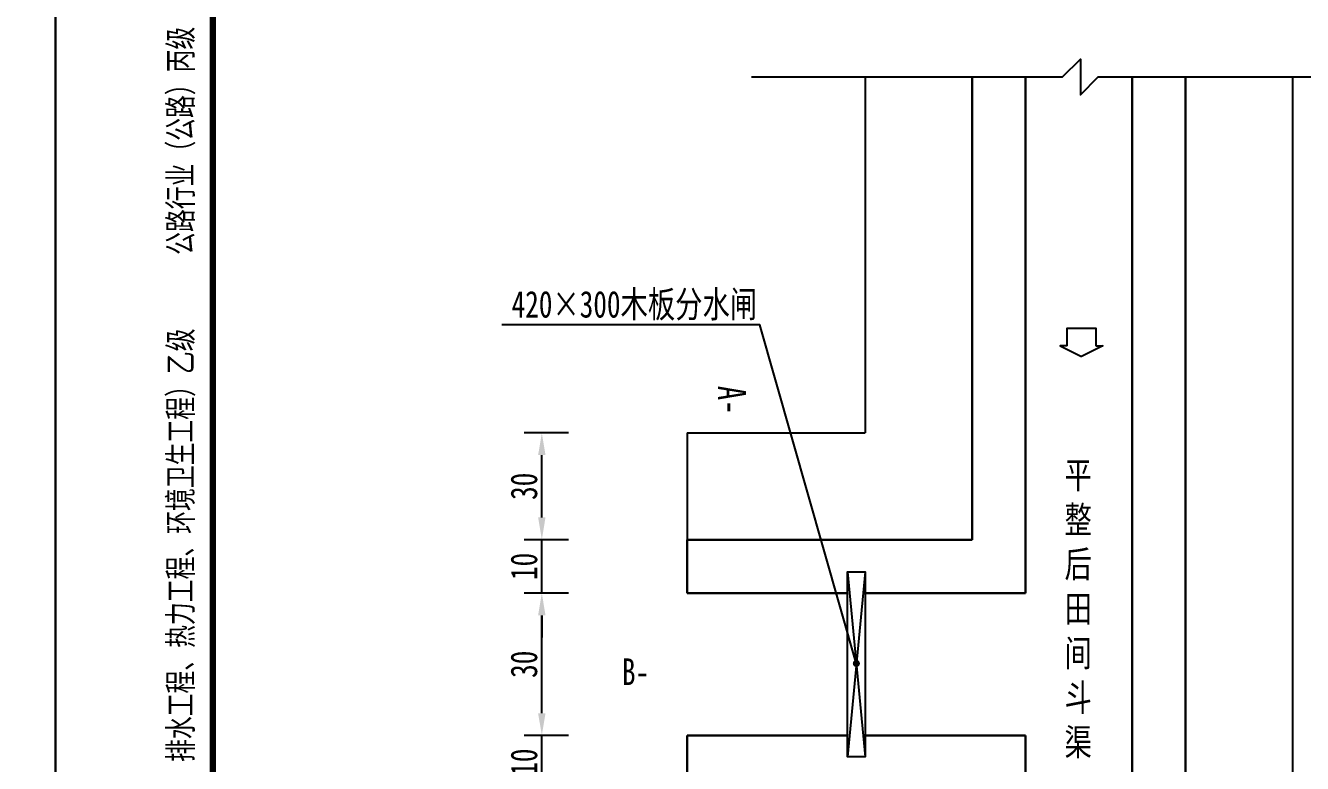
# Model space of a CAD drawing. Extents: x 4283 to 40403, y 1134 to 1764.
# Drawn here: x 5119.2 to 5262.7, y 1230.2 to 1313.1 of the extents above; entities that cross this region are included whole.
import ezdxf
from ezdxf.enums import TextEntityAlignment as Align

# ---------------------------------------------------------------- set-up
doc = ezdxf.new("R2010")
doc.units = 0
for name, color, linetype, lineweight in [('0-文字 0.15', 7, 'Continuous', 15), ('0-标注 0.09', 4, 'Continuous', 9), ('0-结构粗实线 0.5', 7, 'Continuous', 50)]:
    doc.layers.add(name, color=color, linetype=linetype, lineweight=lineweight)
for name, color, linetype in [('PUB_TITLE', 4, 'Continuous'), ('S-MODIFY', 4, 'Continuous'), ('华泽绵阳图框', 7, 'Continuous'), ('致远博图框', 7, 'Continuous')]:
    doc.layers.add(name, color=color, linetype=linetype)
doc.styles.add('0-仿宋国标', font='', dxfattribs={"width": 0.75})
doc.styles.add('仿宋_GB2312', font='', dxfattribs={"width": 0.75})
doc.styles.add('长仿宋', font='', dxfattribs={"width": 0.7, "height": 5})
doc.styles.get('0-仿宋国标').set_extended_font_data('仿宋_GB2312')
doc.styles.get('仿宋_GB2312').set_extended_font_data('FangSong_GB2312')
doc.styles.get('长仿宋').set_extended_font_data('SimSun')
doc.dimstyles.new('@10', dxfattribs={"dimtxt": 2.5, "dimasz": 2.5, "dimexe": 2, "dimexo": 0.6, "dimgap": 0.5, "dimtad": 1, "dimdec": 0, "dimdsep": 46, "dimtxsty": '0-仿宋国标', "dimcen": 3.5, "dimclrd": 4, "dimclre": 4, "dimclrt": 4, "dimazin": 0, "dimtfac": 1, "dimtdec": 0, "dimtmove": 0, "dimatfit": 3, "dimfxl": 3, "dimfxlon": 1, "dimtfill": 1, "dimtfillclr": 256, "dimarcsym": 0})

# ---------------------------------------------------------------- blocks, each defined once
blk = doc.blocks.new('*D43')
at = {"layer": '0-标注 0.09', "color": 4, "lineweight": -2, "transparency": 16777216}
for p, q in [((5177.19, 1235.85), (5177.19, 1238.35)), ((5180.19, 1233.35), (5175.19, 1233.35)), ((5177.19, 1227.35), (5177.19, 1233.35)), ((5180.19, 1227.35), (5175.19, 1227.35)), ((5177.19, 1224.85), (5177.19, 1222.35))]:
    blk.add_line(p, q, dxfattribs=at)
at = {"layer": '0-标注 0.09', "color": 4, "transparency": 16777216}
for points in [[(5176.77, 1235.85), (5177.6, 1235.85), (5177.19, 1233.35)], [(5176.77, 1224.85), (5177.6, 1224.85), (5177.19, 1227.35)]]:
    blk.add_solid(points, dxfattribs=at)
at = {"layer": 'Defpoints', "color": 0}
for p in [(5177.19, 1233.35), (5184.56, 1233.35), (5184.56, 1227.35)]:
    blk.add_point(p, dxfattribs=at)
at = {"layer": '0-标注 0.09', "color": 4, "transparency": 16777216, "insert": (5175.19, 1230.35), "char_height": 3, "attachment_point": 5, "rotation": 90, "style": '0-仿宋国标', "bg_fill": 3, "box_fill_scale": 1.1, "bg_fill_color": 256, "bg_fill_true_color": 13158600, "bg_fill_transparency": 0}
blk.add_mtext('10', dxfattribs=at)
blk = doc.blocks.new('*D44')
at = {"layer": '0-标注 0.09', "color": 4, "lineweight": -2, "transparency": 16777216}
for p, q in [((5180.19, 1249.35), (5175.19, 1249.35)), ((5177.19, 1235.85), (5177.19, 1246.85)), ((5180.19, 1233.35), (5175.19, 1233.35))]:
    blk.add_line(p, q, dxfattribs=at)
at = {"layer": '0-标注 0.09', "color": 4, "transparency": 16777216}
for points in [[(5176.77, 1246.85), (5177.6, 1246.85), (5177.19, 1249.35)], [(5176.77, 1235.85), (5177.6, 1235.85), (5177.19, 1233.35)]]:
    blk.add_solid(points, dxfattribs=at)
at = {"layer": 'Defpoints', "color": 0}
for p in [(5177.19, 1249.35), (5184.56, 1249.35), (5184.56, 1233.35)]:
    blk.add_point(p, dxfattribs=at)
at = {"layer": '0-标注 0.09', "color": 4, "transparency": 16777216, "insert": (5175.19, 1241.35), "char_height": 3, "attachment_point": 5, "rotation": 90, "style": '0-仿宋国标', "bg_fill": 3, "box_fill_scale": 1.1, "bg_fill_color": 256, "bg_fill_true_color": 13158600, "bg_fill_transparency": 0}
blk.add_mtext('30', dxfattribs=at)
blk = doc.blocks.new('*D45')
at = {"layer": '0-标注 0.09', "color": 4, "lineweight": -2, "transparency": 16777216}
for p, q in [((5177.19, 1257.85), (5177.19, 1260.35)), ((5180.19, 1255.35), (5175.19, 1255.35)), ((5177.19, 1249.35), (5177.19, 1255.35)), ((5180.19, 1249.35), (5175.19, 1249.35)), ((5177.19, 1246.85), (5177.19, 1244.35))]:
    blk.add_line(p, q, dxfattribs=at)
at = {"layer": '0-标注 0.09', "color": 4, "transparency": 16777216}
for points in [[(5176.77, 1257.85), (5177.6, 1257.85), (5177.19, 1255.35)], [(5176.77, 1246.85), (5177.6, 1246.85), (5177.19, 1249.35)]]:
    blk.add_solid(points, dxfattribs=at)
at = {"layer": 'Defpoints', "color": 0}
for p in [(5177.19, 1255.35), (5184.56, 1255.35), (5184.56, 1249.35)]:
    blk.add_point(p, dxfattribs=at)
at = {"layer": '0-标注 0.09', "color": 4, "transparency": 16777216, "insert": (5175.19, 1252.35), "char_height": 3, "attachment_point": 5, "rotation": 90, "style": '0-仿宋国标', "bg_fill": 3, "box_fill_scale": 1.1, "bg_fill_color": 256, "bg_fill_true_color": 13158600, "bg_fill_transparency": 0}
blk.add_mtext('10', dxfattribs=at)
blk = doc.blocks.new('*D46')
at = {"layer": '0-标注 0.09', "color": 4, "lineweight": -2, "transparency": 16777216}
for p, q in [((5180.19, 1267.35), (5175.19, 1267.35)), ((5177.19, 1257.85), (5177.19, 1264.85)), ((5180.19, 1255.35), (5175.19, 1255.35))]:
    blk.add_line(p, q, dxfattribs=at)
at = {"layer": '0-标注 0.09', "color": 4, "transparency": 16777216}
for points in [[(5176.77, 1264.85), (5177.6, 1264.85), (5177.19, 1267.35)], [(5176.77, 1257.85), (5177.6, 1257.85), (5177.19, 1255.35)]]:
    blk.add_solid(points, dxfattribs=at)
at = {"layer": 'Defpoints', "color": 0}
for p in [(5177.19, 1267.35), (5184.56, 1267.35), (5184.56, 1255.35)]:
    blk.add_point(p, dxfattribs=at)
at = {"layer": '0-标注 0.09', "color": 4, "transparency": 16777216, "insert": (5175.19, 1261.35), "char_height": 3, "attachment_point": 5, "rotation": 90, "style": '0-仿宋国标', "bg_fill": 3, "box_fill_scale": 1.1, "bg_fill_color": 256, "bg_fill_true_color": 13158600, "bg_fill_transparency": 0}
blk.add_mtext('30', dxfattribs=at)

msp = doc.modelspace()

# ---------------------------------------------------------------- hatches: boundary and pattern name
msp.add_hatch(color=256).paths.add_polyline_path([(5212.93, 1241.44, 1), (5212.13, 1241.44, 1)])

# ---------------------------------------------------------------- linework, layer by layer
at = {"color": 9}
msp.add_lwpolyline([(5200.74, 1307.35), (5235.71, 1307.35), (5237.71, 1309.35), (5237.71, 1305.35), (5239.71, 1307.35), (5274.69, 1307.35)], dxfattribs=at)
for points in [[(5213.53, 1307.35), (5213.53, 1267.35)], [(5261.53, 1307.35), (5261.53, 1175.35)], [(5236.23, 1277.14), (5236.23, 1279.14), (5239.43, 1279.14), (5239.43, 1277.14)], [(5236.23, 1277.14), (5235.43, 1277.14), (5237.83, 1275.94)], [(5239.43, 1277.14), (5240.23, 1277.14), (5237.83, 1275.94)], [(5193.53, 1267.35), (5213.53, 1267.35)], [(5193.53, 1267.35), (5193.53, 1255.35)], [(5213.53, 1251.75), (5211.53, 1230.95)], [(5211.53, 1251.75), (5213.53, 1230.95)]]:
    msp.add_lwpolyline(points)
at = {"lineweight": 30}
for points in [[(5193.53, 1255.35), (5211.53, 1255.35)], [(5193.53, 1249.35), (5211.53, 1249.35)], [(5193.53, 1233.35), (5211.53, 1233.35)]]:
    msp.add_lwpolyline(points, dxfattribs=at)
msp.add_lwpolyline([(5211.53, 1249.35), (5211.53, 1251.75), (5213.53, 1251.75), (5213.53, 1233.35), (5213.53, 1230.95), (5211.53, 1230.95)], close=True)
at = {"layer": '0-结构粗实线 0.5', "lineweight": 30}
for points in [[(5225.53, 1307.35), (5225.53, 1255.35)], [(5231.53, 1307.35), (5231.53, 1249.35)], [(5243.53, 1307.35), (5243.53, 1215.35)], [(5249.53, 1307.35), (5249.53, 1175.35)], [(5193.53, 1255.35), (5193.53, 1249.35)], [(5211.53, 1255.35), (5225.53, 1255.35)], [(5213.53, 1249.35), (5231.53, 1249.35)], [(5193.53, 1233.35), (5193.53, 1227.35)], [(5213.53, 1233.35), (5231.53, 1233.35)], [(5231.53, 1233.35), (5231.53, 1215.35)]]:
    msp.add_lwpolyline(points, dxfattribs=at)
at = {"layer": 'PUB_TITLE'}
msp.add_lwpolyline([(4702.53, 1136.33), (5122.53, 1136.33), (5122.53, 1433.33), (4702.53, 1433.33)], close=True, dxfattribs=at)
at = {"layer": 'S-MODIFY'}
msp.add_lwpolyline([(4702.53, 1136.33), (5122.53, 1136.33), (5122.53, 1433.33), (4702.53, 1433.33)], close=True, dxfattribs=at)

# ---------------------------------------------------------------- texts
at = {"color": 7, "insert": (5200.14, 1272.64), "char_height": 3.154, "width": 5.2279, "attachment_point": 1, "rotation": 270, "style": '仿宋_GB2312'}
msp.add_mtext('\\A1;A-', dxfattribs=at)
at = {"color": 7, "char_height": 3, "attachment_point": 1}
for s, insert, width, style in [('\\A1;平整后田间斗渠', (5235.92, 1264.1), 4.4669, '0-仿宋国标'), ('\\A1;B-', (5186.19, 1242.01), 5.2279, '仿宋_GB2312')]:
    msp.add_mtext(s, dxfattribs=dict(at, insert=insert, width=width, style=style))
at = {"layer": '0-文字 0.15', "style": '0-仿宋国标', "width": 0.75}
msp.add_text('420×300木板分水闸 ', height=3, dxfattribs=at).set_placement((5188.35, 1281.86), align=Align.MIDDLE)
at = {"layer": '致远博图框', "style": '长仿宋', "width": 0.7}
for s, height, p in [('公路行业（公路）丙级', 2.685, (5137.92, 1287.36)), ('市政行业（道路工程、桥梁工程、给水工程、排水工程、热力工程、环境卫生工程）乙级', 2.6851, (5137.92, 1179.1))]:
    msp.add_text(s, height=height, rotation=90, dxfattribs=at).set_placement(p)

# ---------------------------------------------------------------- dimensions: what is measured, and where the dimension line sits
at = {"layer": '0-标注 0.09'}
dim = msp.add_linear_dim(base=(5177.19, 1233.35), p1=(5184.56, 1227.35), p2=(5184.56, 1233.35), angle=90, text='10', dimstyle='@10', override={"dimtxt": 3, "dimlfac": 2.5, "dimtxsty": '0-仿宋国标'}, dxfattribs=at)
dim.commit()
dim.dimension.update_dxf_attribs({"geometry": '*D43', "text_midpoint": (5175.19, 1230.35)})

# ---------------------------------------------------------------- next in the draw order: dimensions: what is measured, and where the dimension line sits
dim = msp.add_linear_dim(base=(5177.19, 1249.35), p1=(5184.56, 1233.35), p2=(5184.56, 1249.35), angle=90, text='30', dimstyle='@10', override={"dimtxt": 3, "dimlfac": 2.5, "dimtxsty": '0-仿宋国标'}, dxfattribs=at)
dim.commit()
dim.dimension.update_dxf_attribs({"geometry": '*D44', "text_midpoint": (5175.19, 1241.35)})

# ---------------------------------------------------------------- next in the draw order: dimensions: what is measured, and where the dimension line sits
dim = msp.add_linear_dim(base=(5177.19, 1255.35), p1=(5184.56, 1249.35), p2=(5184.56, 1255.35), angle=90, text='10', dimstyle='@10', override={"dimtxt": 3, "dimlfac": 2.5, "dimtxsty": '0-仿宋国标'}, dxfattribs=at)
dim.commit()
dim.dimension.update_dxf_attribs({"geometry": '*D45', "text_midpoint": (5175.19, 1252.35)})

# ---------------------------------------------------------------- next in the draw order: dimensions: what is measured, and where the dimension line sits
dim = msp.add_linear_dim(base=(5177.19, 1267.35), p1=(5184.56, 1255.35), p2=(5184.56, 1267.35), angle=90, dimstyle='@10', override={"dimtxt": 3, "dimlfac": 2.5}, dxfattribs=at)
dim.commit()
dim.dimension.update_dxf_attribs({"geometry": '*D46', "text_midpoint": (5175.19, 1261.35)})

# ---------------------------------------------------------------- next in the draw order: linework, layer by layer
msp.add_lwpolyline([(5212.53, 1241.35), (5201.67, 1279.5), (5172.71, 1279.5)])
at = {"layer": 'PUB_TITLE'}
msp.add_lwpolyline([(5122.53, 1136.33), (5542.53, 1136.33), (5542.53, 1433.33), (5122.53, 1433.33)], close=True, dxfattribs=at)
at = {"layer": 'S-MODIFY'}
msp.add_lwpolyline([(5122.53, 1136.33), (5542.53, 1136.33), (5542.53, 1433.33), (5122.53, 1433.33)], close=True, dxfattribs=at)
at = {"layer": '华泽绵阳图框', "color": 7, "const_width": 0.707}
msp.add_lwpolyline([(5140.21, 1143.4), (5535.46, 1143.4), (5535.46, 1426.23), (5140.21, 1426.23)], close=True, dxfattribs=at)

doc.saveas('drawing.dxf')
